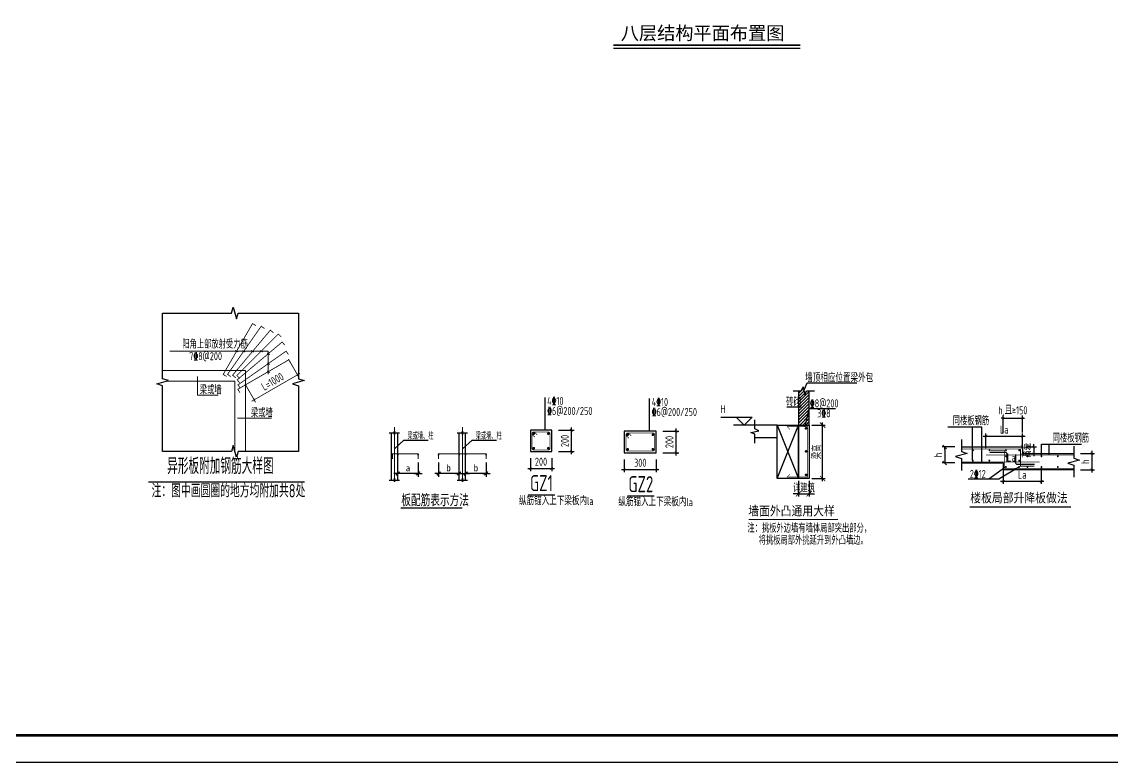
# Model space of a CAD drawing. Extents: x -812054 to 22247, y -644080 to 1003627.
# Drawn here: x -368141 to -327267, y -463034 to -435302 of the extents above; entities that cross this region are included whole.
import ezdxf
from ezdxf.enums import TextEntityAlignment as Align

# ---------------------------------------------------------------- set-up
doc = ezdxf.new("R2010")
doc.units = 0
doc.header["$LTSCALE"] = 1000
doc.linetypes.add('DOTE', pattern=[2.42, 2, -0.2, 0.02, -0.2])
doc.layers.get('0').update_dxf_attribs({"linetype": 'CONTINUOUS'})
doc.layers.get('DEFPOINTS').update_dxf_attribs({"linetype": 'CONTINUOUS'})
for name, color, linetype, lineweight in [('+公共字体', 7, 'CONTINUOUS', 20), ('+图名', 243, 'CONTINUOUS', 20), ('+混凝土墙', 3, 'CONTINUOUS', 20), ('DOTE', 19, 'DOTE', 9), ('Z-详图标注', 3, 'CONTINUOUS', 18), ('查找字符', 1, 'CONTINUOUS', 18)]:
    doc.layers.add(name, color=color, linetype=linetype, lineweight=lineweight)
for name, color, linetype in [('-TK', 7, 'CONTINUOUS'), ('DIM', 2, 'CONTINUOUS'), ('FLOOR_UP_REIN', 13, 'CONTINUOUS'), ('GJ', 5, 'CONTINUOUS'), ('LINK', 6, 'CONTINUOUS'), ('OUTLINE', 2, 'CONTINUOUS'), ('REIN', 6, 'CONTINUOUS'), ('S-DETLCW-LINE1-pdx', 7, 'CONTINUOUS'), ('S-DETLCW-TEXT', 7, 'CONTINUOUS'), ('S-DETLS-HATCH', 251, 'CONTINUOUS'), ('S-DETLS-TEXT', 7, 'CONTINUOUS'), ('S-X详图实线', 4, 'CONTINUOUS'), ('S-X详图标注', 3, 'CONTINUOUS'), ('S-X详图钢筋', 6, 'CONTINUOUS'), ('S-大样-砼线', 7, 'CONTINUOUS'), ('S-引出线', 40, 'CONTINUOUS'), ('S-文字', 7, 'CONTINUOUS'), ('TEXT', 2, 'CONTINUOUS'), ('THIN', 7, 'CONTINUOUS'), ('大样线', 40, 'CONTINUOUS'), ('悬梁', 4, 'CONTINUOUS'), ('空调洞口标注', 130, 'CONTINUOUS'), ('说明文字', 7, 'CONTINUOUS')]:
    doc.layers.add(name, color=color, linetype=linetype)
doc.styles.add('-宋体', font='', dxfattribs={"width": 0.7, "height": 300, "bigfont": '宋体.TTF'})
doc.styles.add('10', font='', dxfattribs={"width": 0.7, "height": 300})
doc.styles.add('BW_Rein', font='Tssdeng.shx', dxfattribs={"width": 0.7, "bigfont": 'hztxt.shx'})
doc.styles.add('hzst', font='', dxfattribs={"width": 0.7})
doc.styles.add('TSSD_DIMENSION', font='Tssdeng.shx', dxfattribs={"width": 0.7, "bigfont": 'tssdchn.shx'})
doc.styles.add('TSSD_Label', font='Tssdeng.shx', dxfattribs={"width": 0.7, "bigfont": 'hztxt.shx'})
doc.styles.add('TSSD_Norm', font='Tssdeng.shx', dxfattribs={"bigfont": 'tssdchn.shx'})
doc.styles.add('TSSD_REIN', font='tssdeng.shx', dxfattribs={"width": 0.7, "height": 300, "bigfont": 'tssdchn.shx'})
doc.styles.get('-宋体').set_extended_font_data('SimSun')
doc.styles.get('10').set_extended_font_data('SimSun')
doc.styles.get('hzst').set_extended_font_data('SimSun')
doc.dimstyles.new('25-100', dxfattribs={"dimscale": 100, "dimtxt": 3, "dimasz": 2, "dimexe": 1, "dimexo": 1, "dimgap": 0.5, "dimtad": 1, "dimdec": 0, "dimlfac": 0.25, "dimdsep": 46, "dimtxsty": 'TSSD_REIN', "dimblk1": 'ARCHTICK', "dimblk2": 'ARCHTICK', "dimsah": 1, "dimcen": 2.5, "dimdle": 1, "dimclrd": 256, "dimclre": 256, "dimclrt": 7, "dimadec": 0, "dimazin": 0, "dimtfac": 1, "dimtdec": 0, "dimtix": 1, "dimtmove": 2, "dimatfit": 3, "dimldrblk": 'ARCHTICK', "dimfxl": 1, "dimtolj": 1, "dimtzin": 0, "dimlwd": -1, "dimlwe": -1, "dimarcsym": 0})
doc.dimstyles.new('TSSD_100_100$0', dxfattribs={"dimtxt": 300, "dimasz": 80, "dimexe": 100, "dimexo": 250, "dimgap": 100, "dimtad": 1, "dimdec": 0, "dimzin": 0, "dimdsep": 46, "dimtxsty": 'TSSD_DIMENSION', "dimblk": 'ARCHTICK', "dimcen": 0, "dimdle": 100, "dimclrd": 3, "dimclre": 3, "dimclrt": 7, "dimadec": 0, "dimazin": 0, "dimtfac": 1, "dimtdec": 0, "dimtix": 1, "dimtmove": 2, "dimatfit": 3, "dimldrblk": 'ARCHTICK', "dimfxl": 1, "dimtolj": 1, "dimtzin": 0, "dimarcsym": 0})
doc.dimstyles.new('TSSD_20_100', dxfattribs={"dimtxt": 300, "dimasz": 100, "dimexe": 100, "dimexo": 250, "dimgap": 100, "dimtad": 1, "dimdec": 0, "dimlfac": 0.2, "dimzin": 0, "dimdsep": 46, "dimtxsty": 'TSSD_DIMENSION', "dimblk": 'ARCHTICK', "dimcen": 0, "dimdle": 100, "dimclrt": 7, "dimadec": 0, "dimazin": 0, "dimtfac": 1, "dimtdec": 0, "dimtix": 1, "dimtmove": 2, "dimatfit": 3, "dimldrblk": 'ARCHTICK', "dimfxl": 1, "dimtolj": 1, "dimtzin": 0, "dimarcsym": 0})
doc.dimstyles.new('TSSD_25_100', dxfattribs={"dimtxt": 300, "dimasz": 100, "dimexe": 100, "dimexo": 250, "dimgap": 100, "dimtad": 1, "dimdec": 0, "dimlfac": 0.25, "dimzin": 0, "dimdsep": 46, "dimtxsty": 'TSSD_DIMENSION', "dimblk": 'ARCHTICK', "dimcen": 0, "dimdle": 100, "dimclrt": 7, "dimadec": 0, "dimazin": 0, "dimtfac": 1, "dimtdec": 0, "dimtix": 1, "dimtmove": 2, "dimatfit": 3, "dimldrblk": 'ARCHTICK', "dimfxl": 1, "dimtolj": 1, "dimtzin": 0, "dimarcsym": 0})

# ---------------------------------------------------------------- blocks, each defined once
blk = doc.blocks.new('A1')
blk.add_lwpolyline([(0, 59400), (0, 0), (84100, 0), (84100, 59400)], close=True)
at = {"const_width": 100}
blk.add_lwpolyline([(2500, 58400), (2500, 1000), (83100, 1000), (83100, 58400)], close=True, dxfattribs=at)
blk = doc.blocks.new('_DIMX')
blk.add_line((-150, 0), (150, 0))
at = {"const_width": 50}
blk.add_lwpolyline([(-70, -70), (70, 70)], dxfattribs=at)
blk = doc.blocks.new('A$C1DDD5A89')
at = {"color": 6, "const_width": 50}
blk.add_lwpolyline([(439, 25), (2741, 25)], dxfattribs=at)
at = {"layer": 'DOTE', "color": 8, "linetype": 'DOTE'}
for p, q in [((202, 3054), (202, 888)), ((2750, 3054), (2750, 888))]:
    blk.add_line(p, q, dxfattribs=at)
at = {"layer": 'GJ'}
blk.add_point((1858, 2022), dxfattribs=at)
at = {"layer": 'REIN', "color": 1, "const_width": 40}
for points in [[(129, 1860), (129, 2059), (1095, 2059), (1095, 1860)], [(1858, 1860), (1858, 2059), (3643, 2059), (3643, 1860)]]:
    blk.add_lwpolyline(points, dxfattribs=at)
at = {"layer": '大样线'}
for p, q in [((188, 2837), (202, 2909)), ((202, 2909), (202, 2778)), ((2736, 2837), (2751, 2909)), ((2751, 2909), (2751, 2778)), ((0, 2837), (188, 2837)), ((81, 2837), (81, 1066)), ((202, 2778), (217, 2837)), ((202, 2247), (556, 2571)), ((217, 2837), (395, 2837)), ((556, 2571), (1467, 2571)), ((2548, 2837), (2736, 2837)), ((2751, 2778), (2766, 2837)), ((2758, 2247), (3112, 2571)), ((2766, 2837), (2943, 2837)), ((3112, 2571), (4023, 2571)), ((0, 1066), (188, 1066)), ((188, 1066), (202, 1138)), ((202, 1138), (202, 1006)), ((202, 1006), (217, 1066)), ((217, 1066), (395, 1066)), ((2548, 1066), (2736, 1066)), ((2736, 1066), (2751, 1138)), ((2751, 1138), (2751, 1006)), ((2751, 1006), (2766, 1066)), ((2766, 1066), (2943, 1066))]:
    blk.add_line(p, q, dxfattribs=at)
at = {"layer": '大样线', "linetype": 'ByBlock'}
for p, q in [((323, 1066), (323, 2837)), ((2630, 1066), (2630, 2837)), ((2871, 1066), (2871, 2837))]:
    blk.add_line(p, q, dxfattribs=at)
at = {"layer": '大样线', "color": 0, "linetype": 'ByBlock'}
for p in [(323, 2022), (1095, 2022), (2630, 2022), (2871, 2022), (3643, 2022), (202, 1319)]:
    blk.add_point(p, dxfattribs=at)
at = {"layer": '空调洞口标注'}
for p, q in [((1095, 1732), (1095, 1190)), ((1858, 1732), (1858, 1190)), ((3643, 1732), (3643, 1190)), ((1094, 1319), (203, 1319)), ((2629, 1319), (1859, 1319)), ((3642, 1319), (2872, 1319))]:
    blk.add_line(p, q, dxfattribs=at)
blk.add_point((1858, 1319), dxfattribs=at)
at = {"layer": '空调洞口标注', "color": 0, "linetype": 'ByBlock'}
blk.add_point((2871, 1319), dxfattribs=at)
at = {"layer": '空调洞口标注', "xscale": 0.9649999998509884, "yscale": 0.9649999998509884, "zscale": 0.965, "rotation": 180}
for p in [(323, 1319), (1858, 1319)]:
    blk.add_blockref('_DIMX', p, dxfattribs=at)
at = {"layer": '空调洞口标注', "xscale": 0.9649999998509884, "yscale": 0.9649999998509884, "zscale": 0.965}
for p in [(1095, 1319), (2630, 1319), (2872, 1319), (3643, 1319)]:
    blk.add_blockref('_DIMX', p, dxfattribs=at)
at = {"layer": '空调洞口标注', "style": '10'}
for s, p in [('b', (2231, 1523)), ('b', (3257, 1523)), ('a', (709, 1523))]:
    blk.add_text(s, height=250, dxfattribs=at).set_placement(p, align=Align.MIDDLE_CENTER)
at = {"layer": '说明文字'}
for s, height, style, width, p in [('梁或墙、柱', 250, 'TSSD_REIN', 0.6, (693, 2596)), ('梁或墙、柱', 250, 'TSSD_REIN', 0.6, (3249, 2596)), ('板配筋表示方法', 450, 'TSSD_DIMENSION', 0.7, (459, 91))]:
    blk.add_text(s, height=height, dxfattribs=dict(at, style=style, width=width)).set_placement(p)
blk = doc.blocks.new('_ArchTick')
at = {"color": 0, "linetype": 'ByBlock', "const_width": 0.15}
blk.add_lwpolyline([(-0.5, -0.5), (0.5, 0.5)], dxfattribs=at)
blk = doc.blocks.new('*D32')
at = {"layer": 'DEFPOINTS', "color": 0, "transparency": 16777216}
for p in [(15039, 226788), (15039, 226538), (15580, 226538)]:
    blk.add_point(p, dxfattribs=at)
at = {"layer": 'S-X详图标注', "color": 0, "lineweight": -2, "transparency": 16777216}
for p, q in [((15580, 226788), (15580, 226888)), ((15289, 226788), (15680, 226788)), ((15289, 226538), (15680, 226538)), ((15580, 226788), (15580, 226538)), ((15580, 226538), (15580, 226438))]:
    blk.add_line(p, q, dxfattribs=at)
at = {"layer": 'S-X详图标注', "color": 0, "lineweight": -2, "transparency": 16777216, "xscale": 100, "yscale": 100, "zscale": 100}
for p, rotation in [((15580, 226788), 270), ((15580, 226538), 90)]:
    blk.add_blockref('_ArchTick', p, dxfattribs=dict(at, rotation=rotation))
at = {"layer": 'S-X详图标注', "color": 7, "transparency": 16777216, "insert": (15330, 226663), "char_height": 300, "attachment_point": 5, "rotation": 90, "style": 'TSSD_DIMENSION'}
blk.add_mtext('\\A1;高差', dxfattribs=at)
blk = doc.blocks.new('ArchTick')
at = {"color": 0, "linetype": 'ByBlock', "lineweight": -2, "const_width": 0.075}
blk.add_lwpolyline([(-0.25, -0.25), (0.25, 0.25)], dxfattribs=at)
blk = doc.blocks.new('_tsdbk')
blk.add_line((-1, 0), (0, 0))
at = {"const_width": 0.5}
blk.add_lwpolyline([(-0.7, -0.7), (0.7, 0.7)], dxfattribs=at)
blk = doc.blocks.new('*D33')
at = {"layer": 'DEFPOINTS', "color": 0, "transparency": 16777216}
for p in [(12868, 226788), (12244, 226188), (12868, 226188)]:
    blk.add_point(p, dxfattribs=at)
at = {"layer": 'S-X详图标注', "color": 0, "lineweight": -2, "transparency": 16777216}
for p, q in [((12618, 226788), (12144, 226788)), ((12244, 226688), (12244, 226288)), ((12618, 226188), (12144, 226188))]:
    blk.add_line(p, q, dxfattribs=at)
at = {"layer": 'S-X详图标注', "color": 0, "lineweight": -2, "transparency": 16777216, "xscale": 100, "yscale": 100, "zscale": 100}
for p, rotation in [((12244, 226788), 90), ((12244, 226188), 270)]:
    blk.add_blockref('_tsdbk', p, dxfattribs=dict(at, rotation=rotation))
at = {"layer": 'S-X详图标注', "color": 7, "transparency": 16777216, "insert": (11994, 226488), "char_height": 300, "attachment_point": 5, "rotation": 90, "style": 'TSSD_DIMENSION'}
blk.add_mtext('\\A1;h', dxfattribs=at)
blk = doc.blocks.new('*D34')
at = {"layer": 'DEFPOINTS', "color": 0, "transparency": 16777216}
for p in [(17083, 226538), (17083, 225938), (17763, 225938)]:
    blk.add_point(p, dxfattribs=at)
at = {"layer": 'S-X详图标注', "color": 0, "lineweight": -2, "transparency": 16777216}
for p, q in [((17333, 226538), (17863, 226538)), ((17763, 226638), (17763, 225838)), ((17333, 225938), (17863, 225938))]:
    blk.add_line(p, q, dxfattribs=at)
at = {"layer": 'S-X详图标注', "color": 0, "lineweight": -2, "transparency": 16777216, "xscale": 100, "yscale": 100, "zscale": 100}
for p, rotation in [((17763, 226538), 90), ((17763, 225938), 270)]:
    blk.add_blockref('_ArchTick', p, dxfattribs=dict(at, rotation=rotation))
at = {"layer": 'S-X详图标注', "color": 7, "transparency": 16777216, "insert": (17513, 226238), "char_height": 300, "attachment_point": 5, "rotation": 90, "style": 'TSSD_DIMENSION'}
blk.add_mtext('\\A1;h', dxfattribs=at)
blk = doc.blocks.new('*D35')
at = {"layer": 'DEFPOINTS', "color": 0, "transparency": 16777216}
for p in [(15159, 227867), (14439, 227080), (15159, 227080)]:
    blk.add_point(p, dxfattribs=at)
at = {"layer": 'S-X详图标注', "color": 3, "lineweight": -2, "transparency": 16777216}
for p, q in [((14439, 227867), (14359, 227867)), ((14439, 227330), (14439, 227967)), ((14439, 227867), (15159, 227867)), ((15159, 227330), (15159, 227967)), ((15159, 227867), (15239, 227867))]:
    blk.add_line(p, q, dxfattribs=at)
at = {"layer": 'S-X详图标注', "color": 3, "lineweight": -2, "transparency": 16777216, "xscale": 80, "yscale": 80, "zscale": 80}
blk.add_blockref('_ArchTick', (14439, 227867), dxfattribs=at)
at = {"layer": 'S-X详图标注', "color": 3, "lineweight": -2, "transparency": 16777216, "xscale": 80, "yscale": 80, "zscale": 80, "rotation": 180}
blk.add_blockref('_ArchTick', (15159, 227867), dxfattribs=at)
at = {"layer": 'S-X详图标注', "color": 7, "transparency": 16777216, "insert": (14799, 228128), "char_height": 300, "attachment_point": 5, "style": 'TSSD_DIMENSION'}
blk.add_mtext('\\A1;h,且≥150', dxfattribs=at)
blk = doc.blocks.new('*D36')
at = {"layer": 'DEFPOINTS', "color": 0, "transparency": 16777216}
for p in [(15159, 227192), (13789, 226489), (15159, 226489)]:
    blk.add_point(p, dxfattribs=at)
at = {"layer": 'S-X详图标注', "color": 0, "lineweight": -2, "transparency": 16777216}
for p, q in [((13789, 226739), (13789, 227292)), ((15159, 226739), (15159, 227292)), ((13689, 227192), (15259, 227192))]:
    blk.add_line(p, q, dxfattribs=at)
at = {"layer": 'S-X详图标注', "color": 0, "lineweight": -2, "transparency": 16777216, "xscale": 100, "yscale": 100, "zscale": 100, "rotation": 180}
blk.add_blockref('_ArchTick', (13789, 227192), dxfattribs=at)
at = {"layer": 'S-X详图标注', "color": 0, "lineweight": -2, "transparency": 16777216, "xscale": 100, "yscale": 100, "zscale": 100}
blk.add_blockref('_ArchTick', (15159, 227192), dxfattribs=at)
at = {"layer": 'S-X详图标注', "color": 7, "transparency": 16777216, "insert": (14474, 227442), "char_height": 300, "attachment_point": 5, "style": 'TSSD_DIMENSION'}
blk.add_mtext('\\A1;La', dxfattribs=at)
blk = doc.blocks.new('*D37')
at = {"layer": 'DEFPOINTS', "color": 0, "transparency": 16777216}
for p in [(14439, 226188), (15861, 226306), (15861, 225502)]:
    blk.add_point(p, dxfattribs=at)
at = {"layer": 'S-X详图标注', "color": 0, "lineweight": -2, "transparency": 16777216}
for p, q in [((15861, 226056), (15861, 225402)), ((14439, 225938), (14439, 225402)), ((14339, 225502), (15961, 225502))]:
    blk.add_line(p, q, dxfattribs=at)
at = {"layer": 'S-X详图标注', "color": 0, "lineweight": -2, "transparency": 16777216, "xscale": 100, "yscale": 100, "zscale": 100, "rotation": 180}
blk.add_blockref('_ArchTick', (14439, 225502), dxfattribs=at)
at = {"layer": 'S-X详图标注', "color": 0, "lineweight": -2, "transparency": 16777216, "xscale": 100, "yscale": 100, "zscale": 100}
blk.add_blockref('_ArchTick', (15861, 225502), dxfattribs=at)
at = {"layer": 'S-X详图标注', "color": 7, "transparency": 16777216, "insert": (15150, 225752), "char_height": 300, "attachment_point": 5, "style": 'TSSD_DIMENSION'}
blk.add_mtext('\\A1;La', dxfattribs=at)
blk = doc.blocks.new('*D39')
at = {"layer": 'DEFPOINTS', "color": 0, "transparency": 16777216}
for p in [(30394, 226071), (30794, 226071), (30794, 225492)]:
    blk.add_point(p, dxfattribs=at)
at = {"layer": 'S-X详图标注', "transparency": 16777216}
for p, q in [((30394, 225971), (30394, 225392)), ((30794, 225971), (30794, 225392)), ((30394, 225492), (30194, 225492)), ((30394, 225492), (30794, 225492)), ((30794, 225492), (30994, 225492))]:
    blk.add_line(p, q, dxfattribs=at)
at = {"layer": 'S-X详图标注', "transparency": 16777216, "xscale": 200, "yscale": 200, "zscale": 200}
blk.add_blockref('_ArchTick', (30394, 225492), dxfattribs=at)
at = {"layer": 'S-X详图标注', "transparency": 16777216, "xscale": 200, "yscale": 200, "zscale": 200, "rotation": 180}
blk.add_blockref('_ArchTick', (30794, 225492), dxfattribs=at)
at = {"layer": 'S-X详图标注', "color": 7, "transparency": 16777216, "insert": (30594, 225692), "char_height": 300, "attachment_point": 5, "style": 'TSSD_REIN'}
blk.add_mtext('\\A1;详建筑', dxfattribs=at)
blk = doc.blocks.new('*D40')
at = {"layer": 'DEFPOINTS', "color": 0, "transparency": 16777216}
for p in [(30794, 228060), (31291, 228060), (30794, 226060)]:
    blk.add_point(p, dxfattribs=at)
at = {"layer": 'S-X详图标注', "transparency": 16777216}
for p, q in [((31291, 225960), (31291, 228160)), ((30894, 228060), (31391, 228060)), ((30894, 226060), (31391, 226060))]:
    blk.add_line(p, q, dxfattribs=at)
at = {"layer": 'S-X详图标注', "transparency": 16777216, "xscale": 200, "yscale": 200, "zscale": 200}
for p, rotation in [((31291, 228060), 90), ((31291, 226060), 270)]:
    blk.add_blockref('_ArchTick', p, dxfattribs=dict(at, rotation=rotation))
at = {"layer": 'S-X详图标注', "color": 7, "transparency": 16777216, "insert": (31091, 227060), "char_height": 300, "attachment_point": 5, "rotation": 90, "style": 'TSSD_REIN'}
blk.add_mtext('\\A1;梁高', dxfattribs=at)
blk = doc.blocks.new('*D1386')
at = {"layer": 'DEFPOINTS', "color": 0, "transparency": 16777216}
for p in [(-348278, -450602), (-347536, -450602), (-348278, -451402)]:
    blk.add_point(p, dxfattribs=at)
at = {"layer": 'DIM', "color": 0, "lineweight": -2, "transparency": 16777216}
for p, q in [((-348028, -450602), (-347436, -450602)), ((-347536, -451502), (-347536, -450502)), ((-348028, -451402), (-347436, -451402))]:
    blk.add_line(p, q, dxfattribs=at)
at = {"layer": 'DIM', "color": 0, "lineweight": -2, "transparency": 16777216, "xscale": 100, "yscale": 100, "zscale": 100}
for p, rotation in [((-347536, -450602), 90), ((-347536, -451402), 270)]:
    blk.add_blockref('_ArchTick', p, dxfattribs=dict(at, rotation=rotation))
at = {"layer": 'DIM', "color": 7, "transparency": 16777216, "insert": (-347786, -451002), "char_height": 300, "attachment_point": 5, "rotation": 90, "style": 'TSSD_DIMENSION'}
blk.add_mtext('\\A1;200', dxfattribs=at)
blk = doc.blocks.new('*D1387')
at = {"layer": 'DEFPOINTS', "color": 0, "transparency": 16777216}
for p in [(-349078, -451402), (-348278, -451402), (-348278, -452029)]:
    blk.add_point(p, dxfattribs=at)
at = {"layer": 'DIM', "color": 0, "lineweight": -2, "transparency": 16777216}
for p, q in [((-349078, -451652), (-349078, -452129)), ((-348278, -451652), (-348278, -452129)), ((-349178, -452029), (-348178, -452029))]:
    blk.add_line(p, q, dxfattribs=at)
at = {"layer": 'DIM', "color": 0, "lineweight": -2, "transparency": 16777216, "xscale": 100, "yscale": 100, "zscale": 100, "rotation": 180}
blk.add_blockref('_ArchTick', (-349078, -452029), dxfattribs=at)
at = {"layer": 'DIM', "color": 0, "lineweight": -2, "transparency": 16777216, "xscale": 100, "yscale": 100, "zscale": 100}
blk.add_blockref('_ArchTick', (-348278, -452029), dxfattribs=at)
at = {"layer": 'DIM', "color": 7, "transparency": 16777216, "insert": (-348678, -451779), "char_height": 300, "attachment_point": 5, "style": 'TSSD_DIMENSION'}
blk.add_mtext('\\A1;200', dxfattribs=at)
blk = doc.blocks.new('*D1256')
at = {"layer": 'DEFPOINTS', "color": 0, "transparency": 16777216}
for p in [(5060, 9464), (5522, 8664), (3444, 8530)]:
    blk.add_point(p, dxfattribs=at)
at = {"layer": 'DIM', "color": 3, "lineweight": -2, "transparency": 16777216}
for p, q in [((5185, 9247), (5572, 8577)), ((3819, 7680), (5609, 8714)), ((3569, 8314), (3956, 7644))]:
    blk.add_line(p, q, dxfattribs=at)
at = {"layer": 'DIM', "color": 3, "lineweight": -2, "transparency": 16777216, "xscale": 80, "yscale": 80, "zscale": 80}
for p, rotation in [((5522, 8664), 29.99999999994698), ((3906, 7730), 209.999999999947)]:
    blk.add_blockref('_ArchTick', p, dxfattribs=dict(at, rotation=rotation))
at = {"layer": 'DIM', "color": 7, "transparency": 16777216, "insert": (4589, 8413), "char_height": 300, "attachment_point": 5, "rotation": 30, "style": 'TSSD_DIMENSION'}
blk.add_mtext('\\A1;L=1000', dxfattribs=at)
blk = doc.blocks.new('*D1392')
at = {"layer": 'DEFPOINTS', "color": 0, "transparency": 16777216}
for p in [(-344358, -450641), (-343615, -450641), (-344358, -451441)]:
    blk.add_point(p, dxfattribs=at)
at = {"layer": 'DIM', "color": 0, "lineweight": -2, "transparency": 16777216}
for p, q in [((-344108, -450641), (-343515, -450641)), ((-343615, -451541), (-343615, -450541)), ((-344108, -451441), (-343515, -451441))]:
    blk.add_line(p, q, dxfattribs=at)
at = {"layer": 'DIM', "color": 0, "lineweight": -2, "transparency": 16777216, "xscale": 100, "yscale": 100, "zscale": 100}
for p, rotation in [((-343615, -450641), 90), ((-343615, -451441), 270)]:
    blk.add_blockref('_ArchTick', p, dxfattribs=dict(at, rotation=rotation))
at = {"layer": 'DIM', "color": 7, "transparency": 16777216, "insert": (-343865, -451041), "char_height": 300, "attachment_point": 5, "rotation": 90, "style": 'TSSD_DIMENSION'}
blk.add_mtext('\\A1;200', dxfattribs=at)
blk = doc.blocks.new('*D1393')
at = {"layer": 'DEFPOINTS', "color": 0, "transparency": 16777216}
for p in [(-345558, -451441), (-344358, -451441), (-344358, -452067)]:
    blk.add_point(p, dxfattribs=at)
at = {"layer": 'DIM', "color": 0, "lineweight": -2, "transparency": 16777216}
for p, q in [((-345558, -451691), (-345558, -452167)), ((-344358, -451691), (-344358, -452167)), ((-345658, -452067), (-344258, -452067))]:
    blk.add_line(p, q, dxfattribs=at)
at = {"layer": 'DIM', "color": 0, "lineweight": -2, "transparency": 16777216, "xscale": 100, "yscale": 100, "zscale": 100, "rotation": 180}
blk.add_blockref('_ArchTick', (-345558, -452067), dxfattribs=at)
at = {"layer": 'DIM', "color": 0, "lineweight": -2, "transparency": 16777216, "xscale": 100, "yscale": 100, "zscale": 100}
blk.add_blockref('_ArchTick', (-344358, -452067), dxfattribs=at)
at = {"layer": 'DIM', "color": 7, "transparency": 16777216, "insert": (-344958, -451817), "char_height": 300, "attachment_point": 5, "style": 'TSSD_DIMENSION'}
blk.add_mtext('\\A1;300', dxfattribs=at)
blk = doc.blocks.new('20210306.16463091')
at = {"layer": 'S-DETLS-TEXT', "const_width": 50}
blk.add_lwpolyline([(1330.2, 0), (5133.9, 0)], dxfattribs=at)
at = {"layer": 'S-X详图实线', "linetype": 'ByBlock'}
for points in [[(1023.9, 2251.8), (3314.8, 2251.8), (3314.8, 2001.8), (5238.7, 2001.8)], [(1023.9, 1651.8), (2594.8, 1651.8), (2594.8, 1401.8), (5238.7, 1401.8)]]:
    blk.add_lwpolyline(points, dxfattribs=at)
at = {"layer": 'S-X详图标注', "linetype": 'ByBlock'}
for points in [[(1786.5, 1689.3), (1786.5, 2997.1), (520.6, 2997.1)], [(1442.5, 1753.1), (1442.5, 2997.1), (676.7, 2997.1)], [(4027.7, 1919.3), (4027.7, 2357.9), (5495.2, 2357.9)], [(4310.8, 1952.4), (4310.8, 2357.9), (5529.3, 2357.9)], [(3208.2, 1502.9), (2435.2, 1044.4), (1285.7, 1044.4)], [(2696.3, 1501.8), (2050.4, 1044.4)]]:
    blk.add_lwpolyline(points, dxfattribs=at)
at = {"layer": 'S-X详图标注'}
for points in [[(2094.8, 2053), (2684.6, 2053, -0.4142136), (2734.6, 2003), (2734.6, 1689.3)], [(3059.9, 1964.4), (3059.9, 1656.2, 0.4142136), (3109.9, 1606.2), (3763.5, 1606.2)]]:
    blk.add_lwpolyline(points, format="xyb", dxfattribs=at)
at = {"layer": 'S-X详图钢筋', "linetype": 'ByBlock', "const_width": 30}
for points in [[(1023.9, 2178.2), (3241, 2178.2), (3241, 1531.8), (3756, 1531.8)], [(5238.7, 1451), (2646.3, 1451), (2646.3, 2110.6), (2118.4, 2110.6)], [(1023.9, 1689.3), (3962.9, 1689.3)], [(1944.7, 1952.4), (5238.7, 1952.4)]]:
    blk.add_lwpolyline(points, dxfattribs=at)
at = {"layer": 'S-X详图钢筋', "const_width": 35}
for points in [[(1441.9, 2125.6, 1), (1476.9, 2125.6, 1)], [(2062.1, 2127.5, 1), (2097.1, 2127.5, 1)], [(2679.7, 2127.5, 1), (2714.7, 2127.5, 1)], [(3171.7, 2126, 1), (3206.7, 2126, 1)], [(1435.6, 1739.2, 1), (1470.6, 1739.2, 1)], [(2055.9, 1741.1, 1), (2090.9, 1741.1, 1)], [(2680.4, 1901.9, 1), (2715.4, 1901.9, 1)], [(3173.8, 1739.3, 1), (3208.8, 1739.3, 1)], [(3488, 1901.8, 1), (3523, 1901.8, 1)], [(4010.2, 1901.8, 1), (4045.2, 1901.8, 1)], [(4621.3, 1901.8, 1), (4656.3, 1901.8, 1)], [(2680.7, 1501.8, 1), (2715.7, 1501.8, 1)], [(3173.2, 1502.9, 1), (3208.2, 1502.9, 1)], [(3488.2, 1500.8, 1), (3523.2, 1500.8, 1)], [(4010.4, 1500.8, 1), (4045.4, 1500.8, 1)], [(4621.5, 1500.8, 1), (4656.5, 1500.8, 1)]]:
    blk.add_lwpolyline(points, format="xyb", close=True, dxfattribs=at)
at = {"layer": 'THIN'}
for points in [[(1023.9, 2531.8), (1023.9, 2081.8), (1243.9, 2011.8), (803.9, 1891.8), (1023.9, 1821.8), (1023.9, 1371.8)], [(5238.7, 2281.8), (5238.7, 1831.8), (5458.7, 1761.8), (5018.7, 1641.8), (5238.7, 1571.8), (5238.7, 1121.8)]]:
    blk.add_lwpolyline(points, dxfattribs=at)
at = {"layer": 'S-DETLCW-TEXT', "style": 'hzst', "width": 0.85}
blk.add_text('楼板局部升降板做法', height=350, dxfattribs=at).set_placement((1357.9, 173.9))
at = {"layer": 'S-X详图标注', "color": 7, "insert": (2898.8, 1855.6), "char_height": 300, "attachment_point": 5, "style": 'TSSD_REIN'}
blk.add_mtext('\\A1;La', dxfattribs=at)
at = {"layer": 'TEXT', "style": 'TSSD_REIN', "width": 0.7}
for s, p in [('同楼板钢筋', (700.4, 3072.4)), ('同楼板钢筋', (4446.4, 2423.2)), ('2%%13212', (1341.1, 1090.9))]:
    blk.add_text(s, height=300, dxfattribs=at).set_placement(p)
at = {"layer": 'S-X详图标注'}
dim = blk.add_linear_dim(base=(3314.8, 3330), p1=(2594.8, 2543.3), p2=(3314.8, 2543.3), text='h,且≥150', dimstyle='TSSD_100_100$0', dxfattribs=at)
dim.commit()
dim.dimension.update_dxf_attribs({"geometry": '*D35', "text_midpoint": (2954.8, 3591.5), "insert": (-11844.2, -224536.6)})
for base, p1, p2, override, picture, middle in [((3314.8, 2655.7), (1944.7, 1952.4), (3314.8, 1952.4), {"dimasz": 100, "dimblk1": 'ArchTick', "dimblk2": 'ArchTick', "dimclrd": 0, "dimclre": 0}, '*D36', (2629.7, 2905.7)), ((4016.4, 965.4), (2594.8, 1651.8), (4016.4, 1769), {"dimtxt": 300, "dimasz": 100, "dimblk1": 'ArchTick', "dimblk2": 'ArchTick', "dimclrd": 0, "dimclre": 0}, '*D37', (3305.6, 1215.4))]:
    dim = blk.add_linear_dim(base=base, p1=p1, p2=p2, text='La', dimstyle='TSSD_100_100$0', override=override, dxfattribs=at)
    dim.commit()
    dim.dimension.update_dxf_attribs({"geometry": picture, "text_midpoint": middle, "insert": (-11844.2, -224536.6)})
for base, p1, p2, text, picture, middle in [((3735.8, 2001.8), (3194.8, 2251.8), (3194.8, 2001.8), '高差', '*D32', (3485.8, 2126.8)), ((5919.1, 1401.8), (5238.7, 2001.8), (5238.7, 1401.8), 'h', '*D34', (5669.1, 1701.8))]:
    dim = blk.add_linear_dim(base=base, p1=p1, p2=p2, angle=90, text=text, dimstyle='TSSD_100_100$0', override={"dimtxt": 300, "dimasz": 100, "dimblk1": 'ArchTick', "dimblk2": 'ArchTick', "dimclrd": 0, "dimclre": 0}, dxfattribs=at)
    dim.commit()
    dim.dimension.update_dxf_attribs({"geometry": picture, "text_midpoint": middle, "insert": (-11844.2, -224536.6)})
dim = blk.add_linear_dim(base=(400, 1651.8), p1=(1023.9, 2251.8), p2=(1023.9, 1651.8), angle=90, text='h', dimstyle='TSSD_20_100', dxfattribs=at)
dim.commit()
dim.dimension.update_dxf_attribs({"geometry": '*D33', "text_midpoint": (150, 1951.8), "insert": (-11844.2, -224536.6)})
blk = doc.blocks.new('20210306.16465652')
at = {"layer": 'S-DETLS-HATCH'}
h = blk.add_hatch(dxfattribs=at)
h.set_pattern_fill('ANSI31', color=256, scale=25)
h.set_pattern_definition([(45, (-250051.66, 573697.02), (-56.126601, 56.126601), [])])
h.paths.add_polyline_path([(3315.4, 5761.9), (3215.4, 5761.9), (3145.4, 5611.9), (3085.4, 5911.9), (3015.4, 5761.9), (2915.4, 5761.9), (2915.4, 4472.4), (3315.4, 4472.4)])
at = {"layer": 'S-DETLCW-LINE1-pdx'}
for points in [[(2715.4, 5761.9), (3015.4, 5761.9), (3085.4, 5911.9), (3145.4, 5611.9), (3215.4, 5761.9), (3515.4, 5761.9)], [(1268.2, 3792.4), (1268.2, 4132.4), (1118.2, 4202.4), (1418.2, 4262.4), (1268.2, 4332.4), (1268.2, 4672.4)]]:
    blk.add_lwpolyline(points, dxfattribs=at)
at = {"layer": 'S-DETLCW-TEXT', "const_width": 30}
blk.add_lwpolyline([(4388.8, 937.6), (1041.9, 937.6)], dxfattribs=at)
at = {"layer": 'S-DETLS-TEXT'}
blk.add_line((3009.8, 5139.7), (2467.6, 5139.7), dxfattribs=at)
for points in [[(3115.4, 5761.9), (3233, 6051.8), (5095.2, 6051.8)], [(3165.2, 4412.4), (3315.4, 5101.5), (4302.7, 5101.5)]]:
    blk.add_lwpolyline(points, dxfattribs=at)
at = {"layer": 'S-X详图实线'}
for p, q in [((2115.4, 4472.4), (1268.2, 4472.4)), ((2115.4, 4472.4), (2915.4, 2472.4)), ((2115.4, 2472.4), (2915.4, 4472.4)), ((2115.4, 3992.4), (1268.2, 3992.4))]:
    blk.add_line(p, q, dxfattribs=at)
blk.add_lwpolyline([(2915.4, 5761.9), (2915.4, 4472.4), (3315.4, 4472.4), (3315.4, 5761.9)], dxfattribs=at)
for points in [[(2115.4, 4472.4), (2915.4, 4472.4), (2915.4, 2472.4), (2115.4, 2472.4)], [(2915.4, 4472.4), (3315.4, 4472.4), (3315.4, 2472.4), (2915.4, 2472.4)]]:
    blk.add_lwpolyline(points, close=True, dxfattribs=at)
at = {"layer": 'S-X详图标注'}
blk.add_line((1268.2, 4472.4), (468.4, 4472.4), dxfattribs=at)
blk.add_lwpolyline([(0, 4772.4), (1168.3, 4772.4), (868.3, 4472.4), (568.3, 4772.4)], dxfattribs=at)
at = {"layer": 'S-X详图钢筋', "const_width": 20}
blk.add_lwpolyline([(2592.4, 4306.3), (2486.4, 4412.4), (3255.4, 4412.4), (3255.4, 2532.4), (2486.4, 2532.4), (2592.4, 2638.4)], dxfattribs=at)
at = {"layer": 'S-X详图钢筋', "const_width": 50}
for points in [[(3168.1, 4350.3, 1), (3218.1, 4350.3, 1)], [(3168.1, 3488.9, 1), (3218.1, 3488.9, 1)], [(3168.1, 2609.8, 1), (3218.1, 2609.8, 1)]]:
    blk.add_lwpolyline(points, format="xyb", close=True, dxfattribs=at)
at = {"layer": 'S-DETLCW-TEXT', "style": 'hzst', "width": 0.85}
blk.add_text('墙面外凸通用大样', height=350, dxfattribs=at).set_placement((1025.4, 1088.1))
at = {"layer": 'S-DETLS-TEXT', "width": 0.7}
for s, style, p in [('墙顶相应位置梁外包', 'BW_Rein', (3158.9, 6088.4)), ('砖砌', 'BW_Rein', (2442.3, 5176.3)), ('%%1328@200', 'BW_Rein', (3336.9, 5138.1)), ('3%%1328', 'BW_Rein', (3608.6, 4766)), ('注：挑板外边墙有墙体局部突出部分，', 'TSSD_REIN', (991.5, 450)), ('将挑板局部外挑延升到外凸墙边。', 'TSSD_REIN', (1414.1, 0))]:
    blk.add_text(s, height=300, dxfattribs=dict(at, style=style)).set_placement(p)
at = {"layer": 'S-DETLS-TEXT', "style": 'TSSD_REIN', "width": 0.75}
blk.add_text('H', height=300, dxfattribs=at).set_placement((181.3, 4832.5), align=Align.BOTTOM_RIGHT)
at = {"layer": 'S-X详图标注'}
for p1, p2, distance, text, picture, middle in [((3315.4, 2472.4), (3315.4, 4472.4), -496.7, '梁高', '*D40', (3612.1, 3472.4)), ((2915.4, 2483.6), (3315.4, 2483.6), -579.2, '详建筑', '*D39', (3115.4, 2104.4))]:
    dim = blk.add_aligned_dim(p1=p1, p2=p2, distance=distance, text=text, dimstyle='25-100', dxfattribs=at)
    dim.commit()
    dim.dimension.update_dxf_attribs({"geometry": picture, "text_midpoint": middle, "insert": (-27478.5, -223587.5)})
blk = doc.blocks.new('A$C3D802B83')
at = {"layer": '+公共字体', "linetype": 'Continuous'}
for p, q in [((744, 9550.9), (4432.1, 9550.9)), ((4432.1, 8687.9), (4432.1, 9550.9)), ((1781.2, 8604.3), (1781.2, 7908.1)), ((1781.2, 7900.1), (2555.9, 7900.1)), ((3278.8, 7035.6), (4551.4, 7035.6))]:
    blk.add_line(p, q, dxfattribs=at)
at = {"layer": '+图名', "linetype": 'Continuous', "const_width": 50}
blk.add_lwpolyline([(-63, 4643.9), (5800.4, 4643.9)], dxfattribs=at)
at = {"layer": '+混凝土墙', "linetype": 'Continuous'}
for p, q in [((468.2, 8822.4), (3581.4, 8822.4)), ((3581.4, 8822.4), (3581.4, 5796.4)), ((597.3, 8422.4), (3181.4, 8422.4)), ((3181.4, 8422.4), (3181.4, 5796.4))]:
    blk.add_line(p, q, dxfattribs=at)
at = {"layer": 'FLOOR_UP_REIN', "const_width": 30}
for points in [[(3970.2, 10507.9), (3840.3, 10582.9), (2739.8, 8676.9), (2869.7, 8601.9)], [(4289.1, 10397.8), (4166.2, 10483.8), (2903.8, 8681), (3026.7, 8594.9)], [(4622.7, 10240.4), (4507.8, 10336.8), (3093.1, 8650.8), (3208, 8554.4)], [(4914.2, 10087.1), (4808.2, 10193.1), (3251.9, 8636.8), (3358, 8530.8)], [(5048.3, 9777.8), (4951.8, 9892.7), (3265.9, 8478), (3362.3, 8363.1)], [(5184.9, 9428.3), (5098.9, 9551.1), (3296, 8288.8), (3382.1, 8165.9)], [(5273, 9095.3), (5198, 9225.2), (3292, 8124.8), (3367, 7994.9)]]:
    blk.add_lwpolyline(points, dxfattribs=at)
at = {"layer": 'THIN'}
blk.add_lwpolyline([(5562.2, 5796.4), (3306.7, 5796.4), (3236.7, 5576.4), (3116.7, 6016.4), (3046.7, 5796.4), (468.2, 5796.4), (468.2, 8257.2), (248.2, 8327.2), (688.2, 8447.2), (468.2, 8517.2), (468.2, 10977.9), (3046.7, 10977.9), (3116.7, 11197.9), (3236.7, 10757.9), (3306.7, 10977.9), (5562.2, 10977.9), (5562.2, 8517.2), (5782.2, 8447.2), (5342.2, 8327.2), (5562.2, 8257.2)], close=True, dxfattribs=at)
at = {"layer": '查找字符', "const_width": 35}
for points in [[(3195.4, 9582.1), (3293.5, 9519.7)], [(3461.2, 9577.4), (3559.3, 9515)], [(3788.2, 9577.4), (3886.4, 9515)], [(4121.9, 9577.4), (4220.1, 9515)], [(4388.1, 9483.1), (4486.2, 9420.7)], [(4388.1, 9110.7), (4486.2, 9048.3)], [(4388.1, 8809.5), (4486.2, 8747.1)]]:
    blk.add_lwpolyline(points, dxfattribs=at)
at = {"layer": '+公共字体', "linetype": 'Continuous', "style": 'TSSD_REIN', "width": 0.7}
for s, p in [('阳角上部放射受力筋', (1206.7, 9652.5)), ('7%%1328@200', (1467.3, 9212.7)), ('梁或墙', (1863, 7938.4)), ('梁或墙', (3783.9, 7076.5))]:
    blk.add_text(s, height=300, dxfattribs=at).set_placement(p)
blk.add_text('注：图中画圆圈的地方均附加共8处', height=500, dxfattribs=at).set_placement((55.5, 3920.3), align=Align.BOTTOM_LEFT)
at = {"layer": '+图名', "linetype": 'Continuous', "style": 'TSSD_REIN', "width": 0.7}
blk.add_text('异形板附加钢筋大样图', height=600, dxfattribs=at).set_placement((640.5, 4766.9), align=Align.BOTTOM_LEFT)
at = {"layer": 'DIM'}
dim = blk.add_aligned_dim(p1=(3443.8, 8530.2), p2=(5060.4, 9463.5), distance=-923.8, text='L=1000', dimstyle='TSSD_100_100$0', dxfattribs=at)
dim.commit()
dim.dimension.update_dxf_attribs({"geometry": '*D1256', "text_midpoint": (4589, 8413.4)})

msp = doc.modelspace()

# ---------------------------------------------------------------- linework, layer by layer
at = {"layer": 'LINK', "color": 1, "const_width": 25}
for points in [[(-348907.28, -450861.82), (-348999.2, -450769.9, -0.19891237), (-349013.26, -450735.96), (-349013.26, -450715.45, -0.41421356), (-348965.26, -450667.45), (-348391.26, -450667.45, -0.41421356), (-348343.26, -450715.45), (-348343.26, -451289.45, -0.41421356), (-348391.26, -451337.45), (-348965.26, -451337.45, -0.41421356), (-349013.26, -451289.45), (-349013.26, -450715.45, -0.41421356), (-348965.26, -450667.45), (-348944.76, -450667.45, -0.19891237), (-348910.82, -450681.51), (-348818.89, -450773.43)], [(-345386.61, -450900.08), (-345478.54, -450808.16, -0.19891237), (-345492.6, -450774.22), (-345492.6, -450753.71, -0.41421356), (-345444.6, -450705.71), (-344470.6, -450705.71, -0.41421356), (-344422.6, -450753.71), (-344422.6, -451327.71, -0.41421356), (-344470.6, -451375.71), (-345444.6, -451375.71, -0.41421356), (-345492.6, -451327.71), (-345492.6, -450753.71, -0.41421356), (-345444.6, -450705.71), (-345424.09, -450705.71, -0.19891237), (-345390.15, -450719.77), (-345298.23, -450811.69)]]:
    msp.add_lwpolyline(points, format="xyb", dxfattribs=at)
at = {"layer": 'OUTLINE'}
for points in [[(-348278.26, -450602.45), (-349078.26, -450602.45), (-349078.26, -451402.45), (-348278.26, -451402.45)], [(-344357.6, -450640.71), (-345557.6, -450640.71), (-345557.6, -451440.71), (-344357.6, -451440.71)]]:
    msp.add_lwpolyline(points, close=True, dxfattribs=at)
at = {"layer": 'REIN', "const_width": 50}
for points in [[(-348975.76, -450729.95, 1), (-348925.76, -450729.95, 1)], [(-348430.76, -450729.95, 1), (-348380.76, -450729.95, 1)], [(-345455.1, -450768.21, 1), (-345405.1, -450768.21, 1)], [(-344510.1, -450768.21, 1), (-344460.1, -450768.21, 1)], [(-348975.76, -451274.95, 1), (-348925.76, -451274.95, 1)], [(-348430.76, -451274.95, 1), (-348380.76, -451274.95, 1)], [(-345455.1, -451313.21, 1), (-345405.1, -451313.21, 1)], [(-344510.1, -451313.21, 1), (-344460.1, -451313.21, 1)]]:
    msp.add_lwpolyline(points, format="xyb", close=True, dxfattribs=at)
at = {"layer": 'S-引出线', "color": 3, "const_width": 56}
msp.add_lwpolyline([(-345962.58, -436179.28), (-338958.79, -436179.28)], dxfattribs=at)
at = {"layer": 'S-引出线', "color": 3}
msp.add_lwpolyline([(-345962.58, -436291.28), (-338958.79, -436291.28)], dxfattribs=at)
at = {"layer": 'TEXT', "color": 0}
for p, q in [((-348528.26, -450602.45), (-348528.26, -449376.18)), ((-344607.6, -450640.71), (-344607.6, -449414.44))]:
    msp.add_line(p, q, dxfattribs=at)
at = {"layer": '悬梁', "color": 0, "const_width": 50}
for points in [[(-348155.89, -453024.38), (-349167.78, -453024.38)], [(-344431.38, -453062.64), (-345443.27, -453062.64)]]:
    msp.add_lwpolyline(points, dxfattribs=at)

# ---------------------------------------------------------------- block references
at = {"layer": '-TK'}
msp.add_blockref('A1', (-383402.98, -463034.48), dxfattribs=at)
at = {"layer": 'S-X详图标注'}
for name, p in [('20210306.16465652', (-341935.85, -454882.05)), ('20210306.16463091', (-333945.9, -453479.1))]:
    msp.add_blockref(name, p, dxfattribs=at)
at = {"layer": 'S-大样-砼线'}
msp.add_blockref('A$C1DDD5A89', (-354374.75, -453539.61), dxfattribs=at)
at = {"layer": 'Z-详图标注'}
msp.add_blockref('A$C3D802B83', (-363333.04, -457189.16), dxfattribs=at)

# ---------------------------------------------------------------- texts
at = {"layer": 'S-文字', "style": '-宋体'}
msp.add_text('八层结构平面布置图', height=500, dxfattribs=at).set_placement((-345690.1, -435972.77))
at = {"layer": 'TEXT', "color": 0, "width": 0.7}
for s, style, p in [('4\x8410', 'TSSD_REIN', (-348448.16, -449652.01)), ('4\x8410', 'TSSD_REIN', (-344527.5, -449690.27)), ('\x846@200/250', 'TSSD_REIN', (-348448.16, -450028.79)), ('\x846@200/250', 'TSSD_REIN', (-344527.5, -450067.04)), ('纵筋锚入上下梁板内la', 'TSSD_Label', (-349504.4, -453402.77)), ('纵筋锚入上下梁板内la', 'TSSD_Label', (-345779.89, -453441.03))]:
    msp.add_text(s, height=300, dxfattribs=dict(at, style=style)).set_placement(p)
at = {"layer": 'TEXT', "color": 0, "style": 'TSSD_Norm', "width": 0.7}
for s, p in [('GZ1', (-348659.79, -452882.04)), ('GZ2', (-344935.27, -452920.3))]:
    msp.add_text(s, height=600, dxfattribs=at).set_placement(p, align=Align.CENTER)

# ---------------------------------------------------------------- dimensions: what is measured, and where the dimension line sits
at = {"layer": 'DIM'}
for base, p1, p2, picture, middle in [((-347535.67, -450602.45), (-348278.26, -451402.45), (-348278.26, -450602.45), '*D1386', (-347785.67, -451002.45)), ((-343615.01, -450640.71), (-344357.6, -451440.71), (-344357.6, -450640.71), '*D1392', (-343865.01, -451040.71))]:
    dim = msp.add_linear_dim(base=base, p1=p1, p2=p2, angle=90, dimstyle='TSSD_25_100', dxfattribs=at)
    dim.commit()
    dim.dimension.update_dxf_attribs({"geometry": picture, "text_midpoint": middle})
for base, p1, p2, picture, middle in [((-348278.26, -452029.22), (-349078.26, -451402.45), (-348278.26, -451402.45), '*D1387', (-348678.26, -451779.22)), ((-344357.6, -452067.48), (-345557.6, -451440.71), (-344357.6, -451440.71), '*D1393', (-344957.6, -451817.48))]:
    dim = msp.add_linear_dim(base=base, p1=p1, p2=p2, dimstyle='TSSD_25_100', dxfattribs=at)
    dim.commit()
    dim.dimension.update_dxf_attribs({"geometry": picture, "text_midpoint": middle})

doc.saveas('drawing.dxf')
